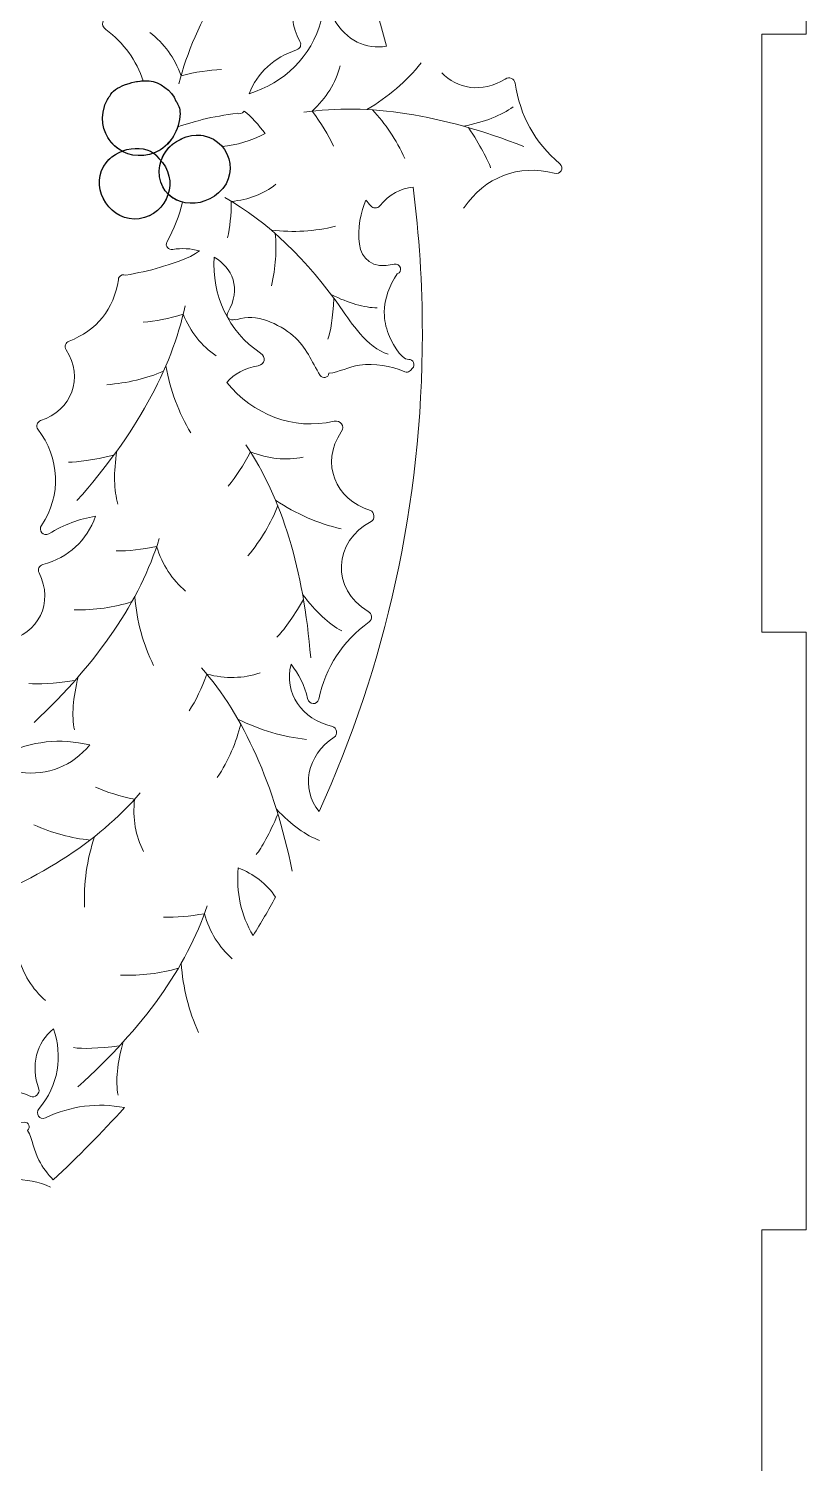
# Model space of a CAD drawing. Header units: millimetres. Extents: x -1983 to 1983, y -412 to 412.
# Drawn here: x -1202.7 to -1150.4, y 19.7 to 116.2 of the extents above; entities that cross this region are included whole.
import ezdxf

# ---------------------------------------------------------------- set-up
doc = ezdxf.new("R2010")
doc.units = ezdxf.units.MM
doc.header["$MEASUREMENT"] = 0
doc.layers.add('Camada 1', color=7, linetype='Continuous')

msp = doc.modelspace()

# ---------------------------------------------------------------- linework, layer by layer
at = {"layer": 'Camada 1', "color": 250, "lineweight": 9}
for points, knots in [([(-1357.4202, 75.6421), (-1357.4202, 75.6421), (-1357.4202, 35.4421), (-1357.4202, 35.4421), (-1357.4202, 35.4421), (-1357.4202, 35.4421), (-1354.4202, 35.4421), (-1354.4202, 35.4421), (-1354.4202, 35.4421), (-1354.4202, 35.4421), (-1354.4202, -4.7579), (-1354.4202, -4.7579), (-1354.4202, -4.7579), (-1354.4202, -4.7579), (-1314.2202, -4.7579), (-1314.2202, -4.7579), (-1314.2202, -4.7579), (-1314.2202, -4.7579), (-1314.2202, -7.7579), (-1314.2202, -7.7579), (-1314.2202, -7.7579), (-1314.2202, -7.7579), (-1274.0202, -7.7579), (-1274.0202, -7.7579), (-1274.0202, -7.7579), (-1274.0202, -7.7579), (-1274.0202, -4.7579), (-1274.0202, -4.7579), (-1274.0202, -4.7579), (-1274.0202, -4.7579), (-1233.8202, -4.7579), (-1233.8202, -4.7579), (-1233.8202, -4.7579), (-1233.8202, -4.7579), (-1233.8202, -7.7579), (-1233.8202, -7.7579), (-1233.8202, -7.7579), (-1233.8202, -7.7579), (-1193.6202, -7.7579), (-1193.6202, -7.7579), (-1193.6202, -7.7579), (-1193.6202, -7.7579), (-1193.6202, -4.7579), (-1193.6202, -4.7579), (-1193.6202, -4.7579), (-1193.6202, -4.7579), (-1153.4202, -4.7579), (-1153.4202, -4.7579), (-1153.4202, -4.7579), (-1153.4202, -4.7579), (-1153.4202, 35.4421), (-1153.4202, 35.4421), (-1153.4202, 35.4421), (-1153.4202, 35.4421), (-1150.4202, 35.4421), (-1150.4202, 35.4421), (-1150.4202, 35.4421), (-1150.4202, 35.4421), (-1150.4202, 75.6421), (-1150.4202, 75.6421), (-1150.4202, 75.6421), (-1150.4202, 75.6421), (-1153.4202, 75.6421), (-1153.4202, 75.6421), (-1153.4202, 75.6421), (-1153.4202, 75.6421), (-1153.4202, 115.8421), (-1153.4202, 115.8421), (-1153.4202, 115.8421), (-1153.4202, 115.8421), (-1150.4202, 115.8421), (-1150.4202, 115.8421), (-1150.4202, 115.8421), (-1150.4202, 115.8421), (-1150.4202, 156.0421), (-1150.4202, 156.0421), (-1150.4202, 156.0421), (-1150.4202, 156.0421), (-1153.4202, 156.0421), (-1153.4202, 156.0421), (-1153.4202, 156.0421), (-1153.4202, 156.0421), (-1153.4202, 196.2421), (-1153.4202, 196.2421), (-1153.4202, 196.2421), (-1153.4202, 196.2421), (-1193.6202, 196.2421), (-1193.6202, 196.2421), (-1193.6202, 196.2421), (-1193.6202, 196.2421), (-1193.6202, 199.2421), (-1193.6202, 199.2421), (-1193.6202, 199.2421), (-1193.6202, 199.2421), (-1233.8202, 199.2421), (-1233.8202, 199.2421), (-1233.8202, 199.2421), (-1233.8202, 199.2421), (-1233.8202, 196.2421), (-1233.8202, 196.2421), (-1233.8202, 196.2421), (-1233.8202, 196.2421), (-1274.0202, 196.2421), (-1274.0202, 196.2421), (-1274.0202, 196.2421), (-1274.0202, 196.2421), (-1274.0202, 199.2421), (-1274.0202, 199.2421), (-1274.0202, 199.2421), (-1274.0202, 199.2421), (-1314.2202, 199.2421), (-1314.2202, 199.2421), (-1314.2202, 199.2421), (-1314.2202, 199.2421), (-1314.2202, 196.2421), (-1314.2202, 196.2421), (-1314.2202, 196.2421), (-1314.2202, 196.2421), (-1354.4202, 196.2421), (-1354.4202, 196.2421), (-1354.4202, 196.2421), (-1354.4202, 196.2421), (-1354.4202, 156.0421), (-1354.4202, 156.0421), (-1354.4202, 156.0421), (-1354.4202, 156.0421), (-1357.4202, 156.0421), (-1357.4202, 156.0421), (-1357.4202, 156.0421), (-1357.4202, 156.0421), (-1357.4202, 115.8421), (-1357.4202, 115.8421), (-1357.4202, 115.8421), (-1357.4202, 115.8421), (-1354.4202, 115.8421), (-1354.4202, 115.8421), (-1354.4202, 115.8421), (-1354.4202, 115.8421), (-1354.4202, 75.6421), (-1354.4202, 75.6421), (-1354.4202, 75.6421), (-1354.4202, 75.6421), (-1357.4202, 75.6421), (-1357.4202, 75.6421)], [0, 0, 0, 0, 0.027027, 0.027027, 0.027027, 0.027027, 0.0540541, 0.0540541, 0.0540541, 0.0540541, 0.0810811, 0.0810811, 0.0810811, 0.0810811, 0.1081081, 0.1081081, 0.1081081, 0.1081081, 0.1351351, 0.1351351, 0.1351351, 0.1351351, 0.1621622, 0.1621622, 0.1621622, 0.1621622, 0.1891892, 0.1891892, 0.1891892, 0.1891892, 0.2162162, 0.2162162, 0.2162162, 0.2162162, 0.2432432, 0.2432432, 0.2432432, 0.2432432, 0.2702703, 0.2702703, 0.2702703, 0.2702703, 0.2972973, 0.2972973, 0.2972973, 0.2972973, 0.3243243, 0.3243243, 0.3243243, 0.3243243, 0.3513514, 0.3513514, 0.3513514, 0.3513514, 0.3783784, 0.3783784, 0.3783784, 0.3783784, 0.4054054, 0.4054054, 0.4054054, 0.4054054, 0.4324324, 0.4324324, 0.4324324, 0.4324324, 0.4594595, 0.4594595, 0.4594595, 0.4594595, 0.4864865, 0.4864865, 0.4864865, 0.4864865, 0.5135135, 0.5135135, 0.5135135, 0.5135135, 0.5405405, 0.5405405, 0.5405405, 0.5405405, 0.5675676, 0.5675676, 0.5675676, 0.5675676, 0.5945946, 0.5945946, 0.5945946, 0.5945946, 0.6216216, 0.6216216, 0.6216216, 0.6216216, 0.6486486, 0.6486486, 0.6486486, 0.6486486, 0.6756757, 0.6756757, 0.6756757, 0.6756757, 0.7027027, 0.7027027, 0.7027027, 0.7027027, 0.7297297, 0.7297297, 0.7297297, 0.7297297, 0.7567568, 0.7567568, 0.7567568, 0.7567568, 0.7837838, 0.7837838, 0.7837838, 0.7837838, 0.8108108, 0.8108108, 0.8108108, 0.8108108, 0.8378378, 0.8378378, 0.8378378, 0.8378378, 0.8648649, 0.8648649, 0.8648649, 0.8648649, 0.8918919, 0.8918919, 0.8918919, 0.8918919, 0.9189189, 0.9189189, 0.9189189, 0.9189189, 0.9459459, 0.9459459, 0.9459459, 0.9459459, 1, 1, 1, 1]), ([(-1189.738, 113.4737), (-1190.5673, 113.445), (-1191.4727, 113.3063), (-1192.4543, 113.0581), (-1192.4543, 113.0581), (-1192.8947, 114.2738), (-1193.5895, 115.2399), (-1194.5388, 115.9565)], [0, 0, 0, 0, 0.3333333, 0.3333333, 0.3333333, 0.3333333, 1, 1, 1, 1]), ([(-1182.2038, 108.331), (-1182.5503, 109.085), (-1183.0275, 109.8667), (-1183.6353, 110.6766), (-1183.6353, 110.6766), (-1182.6837, 111.552), (-1182.0604, 112.5657), (-1181.7656, 113.718)], [0, 0, 0, 0, 0.3333333, 0.3333333, 0.3333333, 0.3333333, 1, 1, 1, 1]), ([(-1174.931, 113.2631), (-1173.9083, 112.1799), (-1172.2292, 111.8565), (-1170.6525, 112.8349), (-1170.6525, 112.8349), (-1170.3874, 112.9998), (-1170.0436, 112.8835), (-1169.9935, 112.5548), (-1169.9935, 112.5548), (-1169.6557, 110.3472), (-1168.6871, 108.5926), (-1166.9878, 107.1427), (-1166.9878, 107.1427), (-1166.6415, 106.8473), (-1166.9639, 106.3833), (-1167.3634, 106.4933), (-1167.3634, 106.4933), (-1169.7229, 107.1436), (-1172.0645, 106.2145), (-1173.4153, 104.1956), (-1173.4153, 104.1956), (-1173.4279, 104.1768), (-1173.442, 104.1599), (-1173.4574, 104.1448)], [0, 0, 0, 0, 0.1428571, 0.1428571, 0.1428571, 0.1428571, 0.2857143, 0.2857143, 0.2857143, 0.2857143, 0.4285714, 0.4285714, 0.4285714, 0.4285714, 0.5714286, 0.5714286, 0.5714286, 0.5714286, 0.7142857, 0.7142857, 0.7142857, 0.7142857, 1, 1, 1, 1]), ([(-1189.3297, 102.1484), (-1189.166, 102.8764), (-1189.0808, 103.6956), (-1189.0734, 104.6061), (-1189.0734, 104.6061), (-1187.9155, 104.7127), (-1186.9169, 105.0974), (-1186.0775, 105.7602)], [0, 0, 0, 0, 0.3333333, 0.3333333, 0.3333333, 0.3333333, 1, 1, 1, 1]), ([(-1189.5143, 104.86), (-1186.6431, 103.2617), (-1183.9952, 100.7265), (-1181.5717, 97.2539), (-1181.5717, 97.2539), (-1181.1049, 96.5853), (-1179.9341, 94.7241), (-1178.5263, 94.3355)], [0, 0, 0, 0, 0.3333333, 0.3333333, 0.3333333, 0.3333333, 1, 1, 1, 1]), ([(-1195.0038, 96.4849), (-1194.1766, 96.5502), (-1193.2782, 96.7286), (-1192.3085, 97.0199), (-1192.3085, 97.0199), (-1191.8149, 95.8248), (-1191.0782, 94.8903), (-1190.0982, 94.2162)], [0, 0, 0, 0, 0.3333333, 0.3333333, 0.3333333, 0.3333333, 1, 1, 1, 1]), ([(-1189.2803, 85.4548), (-1188.7522, 86.0949), (-1188.256, 86.8647), (-1187.7914, 87.7644), (-1187.7914, 87.7644), (-1186.5891, 87.2885), (-1185.4051, 87.1685), (-1184.2394, 87.4045)], [0, 0, 0, 0, 0.3333333, 0.3333333, 0.3333333, 0.3333333, 1, 1, 1, 1]), ([(-1196.8236, 81.1021), (-1195.9938, 81.0921), (-1195.083, 81.1883), (-1194.0908, 81.3905), (-1194.0908, 81.3905), (-1193.7076, 80.1555), (-1193.0588, 79.158), (-1192.144, 78.3978)], [0, 0, 0, 0, 0.3333333, 0.3333333, 0.3333333, 0.3333333, 1, 1, 1, 1]), ([(-1191.9045, 70.3363), (-1191.4595, 71.0366), (-1191.0622, 71.8619), (-1190.7122, 72.812), (-1190.7122, 72.812), (-1189.4604, 72.4882), (-1188.2707, 72.5154), (-1187.143, 72.8935)], [0, 0, 0, 0, 0.3333333, 0.3333333, 0.3333333, 0.3333333, 1, 1, 1, 1]), ([(-1198.1986, 65.2148), (-1197.4406, 64.877), (-1196.5661, 64.6047), (-1195.575, 64.3975), (-1195.575, 64.3975), (-1195.7121, 63.1118), (-1195.5112, 61.9389), (-1194.9721, 60.8786)], [0, 0, 0, 0, 0.3333333, 0.3333333, 0.3333333, 0.3333333, 1, 1, 1, 1]), ([(-1193.6219, 56.4752), (-1192.7926, 56.4464), (-1191.8798, 56.5221), (-1190.8834, 56.7019), (-1190.8834, 56.7019), (-1190.5281, 55.4586), (-1189.9019, 54.4467), (-1189.0045, 53.6661)], [0, 0, 0, 0, 0.3333333, 0.3333333, 0.3333333, 0.3333333, 1, 1, 1, 1]), ([(-1206.1706, 53.6681), (-1205.3413, 53.6394), (-1204.4285, 53.715), (-1203.4321, 53.8948), (-1203.4321, 53.8948), (-1203.0768, 52.6515), (-1202.4506, 51.6396), (-1201.5532, 50.8591)], [0, 0, 0, 0, 0.3333333, 0.3333333, 0.3333333, 0.3333333, 1, 1, 1, 1]), ([(-1216.4283, 41.1425), (-1213.4903, 39.5873), (-1209.9312, 38.8167), (-1205.7518, 38.8307), (-1205.7518, 38.8307), (-1204.8797, 38.8334), (-1202.7539, 39.0721), (-1201.2288, 38.3041)], [0, 0, 0, 0, 0.3333333, 0.3333333, 0.3333333, 0.3333333, 1, 1, 1, 1])]:
    msp.add_open_spline(points, degree=3, knots=knots, dxfattribs=at)
at = {"layer": 'Camada 1', "color": 250, "lineweight": 20}
for points, knots in [([(-1196.4146, 107.9804), (-1197.4082, 108.5152), (-1198.0102, 109.7002), (-1197.6033, 110.9913), (-1197.6033, 110.9913), (-1197.52, 111.2558), (-1197.3936, 111.4856), (-1197.2411, 111.6875), (-1197.2411, 111.6875), (-1197.0934, 112.0199), (-1196.7038, 112.2688), (-1196.2541, 112.4396), (-1196.2541, 112.4396), (-1196.1545, 112.4802), (-1196.0527, 112.5146), (-1195.949, 112.5423), (-1195.949, 112.5423), (-1195.6161, 112.6395), (-1195.2753, 112.6978), (-1194.9941, 112.7177), (-1194.9941, 112.7177), (-1195.4377, 114.0635), (-1196.2786, 115.2652), (-1197.5118, 116.1675), (-1197.5118, 116.1675), (-1197.8792, 116.436), (-1197.7591, 116.9406), (-1197.3028, 116.9996), (-1197.3028, 116.9996), (-1195.1382, 117.279), (-1194.0059, 119.0124), (-1194.2945, 120.9034), (-1194.2945, 120.9034), (-1195.4326, 121.3984), (-1196.7361, 121.4893), (-1198.0278, 121.1321), (-1198.0278, 121.1321), (-1198.2682, 121.0659), (-1198.5011, 121.2957), (-1198.4849, 121.5295), (-1198.4849, 121.5295), (-1198.3356, 123.7127), (-1200.0292, 125.3224), (-1202.2543, 124.9251), (-1202.2543, 124.9251), (-1202.5055, 124.8802), (-1202.7216, 125.0715), (-1202.7146, 125.3245), (-1202.7146, 125.3245), (-1202.6699, 126.8735), (-1203.2156, 128.1969), (-1204.2578, 129.1837), (-1204.2578, 129.1837), (-1204.6152, 128.5096), (-1204.8853, 127.7737), (-1205.072, 126.9682), (-1205.072, 126.9682), (-1205.1748, 126.5248), (-1205.7352, 126.5974), (-1205.8213, 127.0028), (-1205.8213, 127.0028), (-1206.1625, 128.6068), (-1207.1295, 129.8774), (-1208.4567, 130.6223), (-1208.4567, 130.6223), (-1208.0815, 128.2579), (-1207.9741, 125.687), (-1207.8774, 124.7744), (-1207.8774, 124.7744), (-1207.4631, 120.8675), (-1209.3954, 116.2214), (-1211.4429, 113.1064), (-1211.4429, 113.1064), (-1213.1535, 110.5062), (-1215.1631, 108.0894), (-1215.6199, 105.0424), (-1215.6199, 105.0424), (-1215.828, 103.6577), (-1216.087, 102.2261), (-1214.3544, 102.982), (-1214.3544, 102.982), (-1213.094, 103.5272), (-1212.5122, 105.7461), (-1212.0392, 106.9924), (-1212.0392, 106.9924), (-1211.1979, 109.2017), (-1211.052, 111.5506), (-1208.9601, 113.0259), (-1208.9601, 113.0259), (-1206.6823, 107.3235), (-1210.7522, 100.8728), (-1215.0204, 97.4552), (-1215.0204, 97.4552), (-1218.2777, 94.8473), (-1223.2682, 93.7553), (-1227.3792, 95.0645), (-1227.3792, 95.0645), (-1228.2146, 89.4596), (-1227.2961, 82.5079), (-1233.9127, 79.1991), (-1233.9127, 79.1991), (-1237.4052, 77.4529), (-1239.8177, 81.8284), (-1240.8673, 79.3271), (-1240.8673, 79.3271), (-1241.3222, 78.2464), (-1240.5816, 75.6167), (-1240.4232, 74.4378), (-1240.4232, 74.4378), (-1240.2558, 73.1876), (-1239.8608, 72.077), (-1239.5052, 70.9102), (-1239.5052, 70.9102), (-1239.1473, 69.7354), (-1238.7379, 68.4992), (-1238.4818, 67.3163), (-1238.4818, 67.3163), (-1238.4818, 67.3163), (-1238.5951, 67.3082), (-1238.5951, 67.3082), (-1238.5951, 67.3082), (-1238.5319, 67.1056), (-1238.4731, 66.9097), (-1238.423, 66.7148), (-1238.423, 66.7148), (-1238.6673, 66.7686), (-1238.917, 66.8752), (-1239.1654, 66.9252), (-1239.1654, 66.9252), (-1237.9609, 64.4477), (-1237.7975, 61.3513), (-1237.616, 58.6972), (-1237.616, 58.6972), (-1237.8021, 58.9438), (-1238.1555, 59.3405), (-1238.4009, 59.6833), (-1238.4009, 59.6833), (-1237.2455, 56.6064), (-1235.4782, 53.7438), (-1235.6634, 50.4327), (-1235.6634, 50.4327), (-1236.0054, 50.6047), (-1236.5855, 50.6409), (-1236.9597, 50.9221), (-1236.9597, 50.9221), (-1235.7681, 47.6184), (-1234.63, 44.2186), (-1233.9943, 40.769), (-1233.9943, 40.769), (-1234.3176, 41.0338), (-1234.7645, 41.1238), (-1235.1042, 41.4788), (-1235.1042, 41.4788), (-1234.9835, 41.1405), (-1234.7571, 40.7922), (-1234.5761, 40.433), (-1234.5761, 40.433), (-1233.6093, 40.5926), (-1232.6794, 41.022), (-1231.8764, 41.7227), (-1231.8764, 41.7227), (-1231.5645, 41.9949), (-1231.0724, 41.7168), (-1231.2564, 41.3005), (-1231.2564, 41.3005), (-1232.0543, 39.4946), (-1232.2338, 37.7212), (-1231.8139, 35.8595), (-1231.8139, 35.8595), (-1230.4522, 36.8161), (-1229.93, 38.5526), (-1230.8554, 40.2875), (-1230.8554, 40.2875), (-1231.0717, 40.6936), (-1230.7301, 41.084), (-1230.2984, 40.9403), (-1230.2984, 40.9403), (-1228.8483, 40.4586), (-1227.3815, 40.4697), (-1226.028, 40.8885), (-1226.028, 40.8885), (-1226.1747, 41.1293), (-1226.3248, 41.4407), (-1226.4386, 41.7682), (-1226.4386, 41.7682), (-1226.4762, 41.8688), (-1226.5071, 41.9716), (-1226.5319, 42.0763), (-1226.5319, 42.0763), (-1226.6532, 42.5417), (-1226.6762, 43.0035), (-1226.4908, 43.3164), (-1226.4908, 43.3164), (-1226.4148, 43.5576), (-1226.3009, 43.794), (-1226.1336, 44.0154), (-1226.1336, 44.0154), (-1225.3996, 44.9865), (-1224.2625, 45.2431), (-1223.3051, 44.9216)], [0, 0, 0, 0, 0.0196078, 0.0196078, 0.0196078, 0.0196078, 0.0392157, 0.0392157, 0.0392157, 0.0392157, 0.0588235, 0.0588235, 0.0588235, 0.0588235, 0.0784314, 0.0784314, 0.0784314, 0.0784314, 0.0980392, 0.0980392, 0.0980392, 0.0980392, 0.1176471, 0.1176471, 0.1176471, 0.1176471, 0.1372549, 0.1372549, 0.1372549, 0.1372549, 0.1568627, 0.1568627, 0.1568627, 0.1568627, 0.1764706, 0.1764706, 0.1764706, 0.1764706, 0.1960784, 0.1960784, 0.1960784, 0.1960784, 0.2156863, 0.2156863, 0.2156863, 0.2156863, 0.2352941, 0.2352941, 0.2352941, 0.2352941, 0.254902, 0.254902, 0.254902, 0.254902, 0.2745098, 0.2745098, 0.2745098, 0.2745098, 0.2941176, 0.2941176, 0.2941176, 0.2941176, 0.3137255, 0.3137255, 0.3137255, 0.3137255, 0.3333333, 0.3333333, 0.3333333, 0.3333333, 0.3529412, 0.3529412, 0.3529412, 0.3529412, 0.372549, 0.372549, 0.372549, 0.372549, 0.3921569, 0.3921569, 0.3921569, 0.3921569, 0.4117647, 0.4117647, 0.4117647, 0.4117647, 0.4313725, 0.4313725, 0.4313725, 0.4313725, 0.4509804, 0.4509804, 0.4509804, 0.4509804, 0.4705882, 0.4705882, 0.4705882, 0.4705882, 0.4901961, 0.4901961, 0.4901961, 0.4901961, 0.5098039, 0.5098039, 0.5098039, 0.5098039, 0.5294118, 0.5294118, 0.5294118, 0.5294118, 0.5490196, 0.5490196, 0.5490196, 0.5490196, 0.5686275, 0.5686275, 0.5686275, 0.5686275, 0.5882353, 0.5882353, 0.5882353, 0.5882353, 0.6078431, 0.6078431, 0.6078431, 0.6078431, 0.627451, 0.627451, 0.627451, 0.627451, 0.6470588, 0.6470588, 0.6470588, 0.6470588, 0.6666667, 0.6666667, 0.6666667, 0.6666667, 0.6862745, 0.6862745, 0.6862745, 0.6862745, 0.7058824, 0.7058824, 0.7058824, 0.7058824, 0.7254902, 0.7254902, 0.7254902, 0.7254902, 0.745098, 0.745098, 0.745098, 0.745098, 0.7647059, 0.7647059, 0.7647059, 0.7647059, 0.7843137, 0.7843137, 0.7843137, 0.7843137, 0.8039216, 0.8039216, 0.8039216, 0.8039216, 0.8235294, 0.8235294, 0.8235294, 0.8235294, 0.8431373, 0.8431373, 0.8431373, 0.8431373, 0.8627451, 0.8627451, 0.8627451, 0.8627451, 0.8823529, 0.8823529, 0.8823529, 0.8823529, 0.9019608, 0.9019608, 0.9019608, 0.9019608, 0.9215686, 0.9215686, 0.9215686, 0.9215686, 0.9411765, 0.9411765, 0.9411765, 0.9411765, 0.9607843, 0.9607843, 0.9607843, 0.9607843, 1, 1, 1, 1]), ([(-1182.5374, 120.058), (-1184.6427, 119.461), (-1185.5856, 117.3231), (-1184.4599, 115.363), (-1184.4599, 115.363), (-1184.3328, 115.142), (-1184.4399, 114.8735), (-1184.6804, 114.795), (-1184.6804, 114.795), (-1186.2255, 114.2898), (-1187.3172, 113.2576), (-1187.8725, 111.8428), (-1187.8725, 111.8428), (-1185.5288, 112.5787), (-1183.6902, 114.3202), (-1183.0218, 116.7819), (-1183.0218, 116.7819), (-1182.903, 117.2212), (-1182.3889, 117.2902), (-1182.1702, 116.8853), (-1182.1702, 116.8853), (-1181.3748, 115.4122), (-1179.9986, 114.8128), (-1178.6507, 115.0411), (-1178.6507, 115.0411), (-1179.6717, 119.031), (-1181.0015, 122.8971), (-1182.6133, 126.6126), (-1182.6133, 126.6126), (-1183.7323, 124.7263), (-1183.6058, 122.4483), (-1182.3181, 120.6226), (-1182.3181, 120.6226), (-1182.1743, 120.4186), (-1182.3116, 120.1219), (-1182.5374, 120.058)], [0, 0, 0, 0, 0.1, 0.1, 0.1, 0.1, 0.2, 0.2, 0.2, 0.2, 0.3, 0.3, 0.3, 0.3, 0.4, 0.4, 0.4, 0.4, 0.5, 0.5, 0.5, 0.5, 0.6, 0.6, 0.6, 0.6, 0.7, 0.7, 0.7, 0.7, 0.8, 0.8, 0.8, 0.8, 1, 1, 1, 1]), ([(-1193.8019, 107.3402), (-1193.5913, 107.9776), (-1193.1092, 108.4727), (-1192.5296, 108.7546), (-1192.5296, 108.7546), (-1192.4911, 108.8067), (-1192.4246, 108.8387), (-1192.3604, 108.8377), (-1192.3604, 108.8377), (-1192.1714, 108.9288), (-1191.9665, 108.9958), (-1191.7461, 109.0301), (-1191.7461, 109.0301), (-1190.8766, 109.1661), (-1190.1554, 108.842), (-1189.696, 108.3068), (-1189.696, 108.3068), (-1188.7024, 108.3754), (-1187.7479, 108.7072), (-1186.8013, 109.1627), (-1186.8013, 109.1627), (-1187.1983, 109.6933), (-1187.7506, 110.3754), (-1188.2083, 110.6688), (-1188.2083, 110.6688), (-1188.2083, 110.6688), (-1188.2319, 110.644), (-1188.2319, 110.644), (-1188.2319, 110.644), (-1188.3309, 110.4901), (-1188.525, 110.4686), (-1188.6855, 110.5388), (-1188.6855, 110.5388), (-1189.4684, 110.4031), (-1190.2561, 110.3122), (-1191.0268, 110.1029), (-1191.0268, 110.1029), (-1191.3087, 110.0262), (-1192.0228, 109.8525), (-1192.676, 109.6142), (-1192.676, 109.6142), (-1192.9312, 108.8591), (-1193.4818, 108.1859), (-1194.2012, 107.8891), (-1194.2012, 107.8891), (-1194.2349, 107.8752), (-1194.2685, 107.862), (-1194.3022, 107.8496)], [0, 0, 0, 0, 0.0769231, 0.0769231, 0.0769231, 0.0769231, 0.1538462, 0.1538462, 0.1538462, 0.1538462, 0.2307692, 0.2307692, 0.2307692, 0.2307692, 0.3076923, 0.3076923, 0.3076923, 0.3076923, 0.3846154, 0.3846154, 0.3846154, 0.3846154, 0.4615385, 0.4615385, 0.4615385, 0.4615385, 0.5384615, 0.5384615, 0.5384615, 0.5384615, 0.6153846, 0.6153846, 0.6153846, 0.6153846, 0.6923077, 0.6923077, 0.6923077, 0.6923077, 0.7692308, 0.7692308, 0.7692308, 0.7692308, 0.8461538, 0.8461538, 0.8461538, 0.8461538, 1, 1, 1, 1]), ([(-1193.3198, 105.0868), (-1193.5789, 104.2681), (-1194.276, 103.5827), (-1195.2686, 103.4378), (-1195.2686, 103.4378), (-1197.1311, 103.1661), (-1198.5863, 105.3641), (-1197.6414, 106.9839), (-1197.6414, 106.9839), (-1197.3758, 107.4393), (-1196.9226, 107.7826), (-1196.4146, 107.9803)], [0, 0, 0, 0, 0.25, 0.25, 0.25, 0.25, 0.5, 0.5, 0.5, 0.5, 1, 1, 1, 1]), ([(-1194.3022, 107.8496), (-1194.1628, 107.7508), (-1194.0395, 107.6283), (-1193.9384, 107.4806), (-1193.9384, 107.4806), (-1193.8904, 107.4349), (-1193.8449, 107.388), (-1193.8019, 107.3402)], [0, 0, 0, 0, 0.3333333, 0.3333333, 0.3333333, 0.3333333, 1, 1, 1, 1]), ([(-1179.0929, 104.3093), (-1179.2538, 104.1114), (-1179.5426, 104.1152), (-1179.7024, 104.3113), (-1179.7024, 104.3113), (-1179.8086, 104.442), (-1179.9184, 104.5662), (-1180.0317, 104.6838), (-1180.0317, 104.6838), (-1180.6481, 103.256), (-1181.2055, 99.6758), (-1178.1168, 100.3804), (-1178.1168, 100.3804), (-1177.9535, 100.4176), (-1177.7382, 100.3274), (-1177.7089, 100.1355), (-1177.7089, 100.1355), (-1177.6624, 99.9776), (-1177.7198, 99.795), (-1177.9247, 99.7375), (-1177.9247, 99.7375), (-1178.4277, 98.9484), (-1178.7913, 98.0924), (-1178.7867, 97.1343), (-1178.7867, 97.1343), (-1178.7845, 96.6404), (-1178.6903, 96.1419), (-1178.5091, 95.6821), (-1178.5091, 95.6821), (-1178.3812, 95.3575), (-1177.6806, 93.9113), (-1177.1473, 93.9729), (-1177.1473, 93.9729), (-1176.8353, 94.0089), (-1176.7022, 93.5849), (-1176.8902, 93.3829), (-1176.8902, 93.3829), (-1176.9962, 93.2691), (-1177.1277, 93.0297), (-1177.4132, 93.1526), (-1177.4132, 93.1526), (-1178.3824, 93.5703), (-1179.4024, 93.7237), (-1180.4499, 93.5908), (-1180.4499, 93.5908), (-1181.1613, 93.5008), (-1181.8214, 93.117), (-1182.5162, 93.0443), (-1182.5162, 93.0443), (-1182.5338, 92.7493), (-1182.9374, 92.6541), (-1183.0966, 92.9031), (-1183.0966, 92.9031), (-1183.7053, 93.8535), (-1184.007, 94.8061), (-1184.9126, 95.5689), (-1184.9126, 95.5689), (-1185.8692, 96.3745), (-1187.4225, 97.1096), (-1188.6728, 96.6627), (-1188.6728, 96.6627), (-1188.7367, 96.6397), (-1188.7945, 96.6473), (-1188.8448, 96.67), (-1188.8448, 96.67), (-1189.1174, 96.5383), (-1189.5021, 96.815), (-1189.3105, 97.1394), (-1189.3105, 97.1394), (-1188.3569, 98.7547), (-1189.0113, 100.1327), (-1190.2309, 100.8656), (-1190.2309, 100.8656), (-1190.3744, 98.2969), (-1189.3092, 95.8686), (-1187.1006, 94.3952), (-1187.1006, 94.3952), (-1186.7219, 94.1428), (-1186.8199, 93.6335), (-1187.2733, 93.5546), (-1187.2733, 93.5546), (-1188.1787, 93.3976), (-1188.8901, 92.9911), (-1189.3829, 92.4327), (-1189.3829, 92.4327), (-1187.6119, 90.2734), (-1184.9461, 89.1894), (-1182.1685, 89.8146), (-1182.1685, 89.8146), (-1181.7246, 89.9148), (-1181.4232, 89.4924), (-1181.679, 89.11), (-1181.679, 89.11), (-1183.1149, 86.9624), (-1182.0653, 84.5646), (-1179.7252, 83.8156), (-1179.7252, 83.8156), (-1179.4344, 83.7224), (-1179.3933, 83.2236), (-1179.6635, 83.0829), (-1179.6635, 83.0829), (-1182.1829, 81.7702), (-1182.4199, 78.5217), (-1179.8766, 77.0347), (-1179.8766, 77.0347), (-1179.6069, 76.8771), (-1179.5491, 76.5191), (-1179.8165, 76.321), (-1179.8165, 76.321), (-1181.6099, 74.9908), (-1182.7089, 73.3143), (-1183.1962, 71.1344), (-1183.1962, 71.1344), (-1183.2955, 70.6901), (-1183.8563, 70.7584), (-1183.946, 71.1629), (-1183.946, 71.1629), (-1184.1412, 72.0465), (-1184.5262, 72.8271), (-1185.0558, 73.4726), (-1185.0558, 73.4726), (-1185.562, 71.538), (-1184.3433, 69.7614), (-1182.2736, 69.2941), (-1182.2736, 69.2941), (-1181.9755, 69.2268), (-1181.8911, 68.7332), (-1182.1477, 68.5696), (-1182.1477, 68.5696), (-1184.0332, 67.3664), (-1184.4042, 65.092), (-1183.1773, 63.5646), (-1183.1773, 63.5646), (-1178.7154, 73.3641), (-1176.2299, 84.2533), (-1176.2299, 95.7231), (-1176.2299, 95.7231), (-1176.2299, 99.055), (-1176.4397, 102.338), (-1176.8467, 105.5593), (-1176.8467, 105.5593), (-1177.6615, 105.4914), (-1178.4652, 105.0812), (-1179.0929, 104.3093)], [0, 0, 0, 0, 0.027027, 0.027027, 0.027027, 0.027027, 0.0540541, 0.0540541, 0.0540541, 0.0540541, 0.0810811, 0.0810811, 0.0810811, 0.0810811, 0.1081081, 0.1081081, 0.1081081, 0.1081081, 0.1351351, 0.1351351, 0.1351351, 0.1351351, 0.1621622, 0.1621622, 0.1621622, 0.1621622, 0.1891892, 0.1891892, 0.1891892, 0.1891892, 0.2162162, 0.2162162, 0.2162162, 0.2162162, 0.2432432, 0.2432432, 0.2432432, 0.2432432, 0.2702703, 0.2702703, 0.2702703, 0.2702703, 0.2972973, 0.2972973, 0.2972973, 0.2972973, 0.3243243, 0.3243243, 0.3243243, 0.3243243, 0.3513514, 0.3513514, 0.3513514, 0.3513514, 0.3783784, 0.3783784, 0.3783784, 0.3783784, 0.4054054, 0.4054054, 0.4054054, 0.4054054, 0.4324324, 0.4324324, 0.4324324, 0.4324324, 0.4594595, 0.4594595, 0.4594595, 0.4594595, 0.4864865, 0.4864865, 0.4864865, 0.4864865, 0.5135135, 0.5135135, 0.5135135, 0.5135135, 0.5405405, 0.5405405, 0.5405405, 0.5405405, 0.5675676, 0.5675676, 0.5675676, 0.5675676, 0.5945946, 0.5945946, 0.5945946, 0.5945946, 0.6216216, 0.6216216, 0.6216216, 0.6216216, 0.6486486, 0.6486486, 0.6486486, 0.6486486, 0.6756757, 0.6756757, 0.6756757, 0.6756757, 0.7027027, 0.7027027, 0.7027027, 0.7027027, 0.7297297, 0.7297297, 0.7297297, 0.7297297, 0.7567568, 0.7567568, 0.7567568, 0.7567568, 0.7837838, 0.7837838, 0.7837838, 0.7837838, 0.8108108, 0.8108108, 0.8108108, 0.8108108, 0.8378378, 0.8378378, 0.8378378, 0.8378378, 0.8648649, 0.8648649, 0.8648649, 0.8648649, 0.8918919, 0.8918919, 0.8918919, 0.8918919, 0.9189189, 0.9189189, 0.9189189, 0.9189189, 0.9459459, 0.9459459, 0.9459459, 0.9459459, 1, 1, 1, 1]), ([(-1219.0139, 43.9703), (-1218.5818, 43.9338), (-1218.1798, 43.7506), (-1217.8462, 43.467), (-1217.8462, 43.467), (-1217.2216, 44.1618), (-1216.7026, 44.9742), (-1216.2668, 45.8765), (-1216.2668, 45.8765), (-1216.1255, 46.1694), (-1215.7517, 46.1001), (-1215.6276, 45.8411), (-1215.6276, 45.8411), (-1215.1554, 44.8547), (-1214.2787, 44.0909), (-1213.3348, 43.7708), (-1213.3348, 43.7708), (-1213.2763, 44.8749), (-1213.5618, 46.0005), (-1214.1869, 47.0184), (-1214.1869, 47.0184), (-1214.3171, 47.2309), (-1214.1608, 47.5184), (-1213.9318, 47.5677), (-1213.9318, 47.5677), (-1211.7927, 48.0295), (-1210.7157, 50.1029), (-1211.7143, 52.1306), (-1211.7143, 52.1306), (-1211.827, 52.3594), (-1211.7031, 52.6202), (-1211.458, 52.6836), (-1211.458, 52.6836), (-1209.9574, 53.0701), (-1208.8371, 53.9614), (-1208.1779, 55.2362), (-1208.1779, 55.2362), (-1208.9248, 55.3928), (-1209.7066, 55.4483), (-1210.5324, 55.4043), (-1210.5324, 55.4043), (-1210.9869, 55.3802), (-1211.0725, 55.9388), (-1210.7067, 56.134), (-1210.7067, 56.134), (-1208.548, 57.2866), (-1207.4891, 59.5726), (-1207.8993, 61.9667), (-1207.8993, 61.9667), (-1207.9412, 62.2123), (-1207.6893, 62.4212), (-1207.4582, 62.3817), (-1207.4582, 62.3817), (-1205.301, 62.0149), (-1203.53, 63.5391), (-1203.7029, 65.7928), (-1203.7029, 65.7928), (-1203.7224, 66.0473), (-1203.5105, 66.2432), (-1203.2596, 66.2109), (-1203.2596, 66.2109), (-1201.3857, 65.9679), (-1199.7578, 66.6319), (-1198.5931, 68.0534), (-1198.5931, 68.0534), (-1200.5943, 68.5221), (-1202.4691, 68.3202), (-1204.3615, 67.4218), (-1204.3615, 67.4218), (-1204.7729, 67.2267), (-1205.0643, 67.7108), (-1204.8006, 68.0301), (-1204.8006, 68.0301), (-1203.2425, 69.9174), (-1203.1327, 72.4342), (-1204.4223, 74.4923), (-1204.4223, 74.4923), (-1204.5545, 74.7036), (-1204.401, 74.9926), (-1204.1723, 75.044), (-1204.1723, 75.044), (-1202.0375, 75.5253), (-1200.9796, 77.6084), (-1201.9968, 79.627), (-1201.9968, 79.627), (-1202.1114, 79.8547), (-1201.9899, 80.1167), (-1201.7456, 80.1823), (-1201.7456, 80.1823), (-1200.0018, 80.6486), (-1198.7806, 81.7943), (-1198.207, 83.428), (-1198.207, 83.428), (-1199.283, 83.2557), (-1200.3174, 82.8673), (-1201.3355, 82.2554), (-1201.3355, 82.2554), (-1201.7256, 82.0208), (-1202.063, 82.4743), (-1201.832, 82.818), (-1201.832, 82.818), (-1200.4657, 84.8483), (-1200.6025, 87.3639), (-1202.087, 89.2859), (-1202.087, 89.2859), (-1202.2394, 89.4835), (-1202.1149, 89.7859), (-1201.8924, 89.8596), (-1201.8924, 89.8596), (-1199.8149, 90.5472), (-1198.9654, 92.7238), (-1200.1751, 94.6335), (-1200.1751, 94.6335), (-1200.3116, 94.8488), (-1200.2162, 95.1215), (-1199.9795, 95.2105), (-1199.9795, 95.2105), (-1198.1088, 95.9131), (-1196.957, 97.3815), (-1196.6671, 99.341), (-1196.6671, 99.341), (-1196.6745, 99.4041), (-1196.6559, 99.4689), (-1196.611, 99.5115), (-1196.611, 99.5115), (-1196.5186, 99.6694), (-1196.3257, 99.6992), (-1196.1624, 99.6359), (-1196.1624, 99.6359), (-1195.3861, 99.8056), (-1194.6028, 99.9305), (-1193.8421, 100.1731), (-1193.8421, 100.1731), (-1193.392, 100.3166), (-1191.8259, 100.7627), (-1191.2153, 101.2826), (-1191.2153, 101.2826), (-1191.7838, 101.4381), (-1192.4007, 101.4762), (-1193.0012, 101.3721), (-1193.0012, 101.3721), (-1193.2842, 101.3229), (-1193.5573, 101.5874), (-1193.4004, 101.8725), (-1193.4004, 101.8725), (-1192.918, 102.7505), (-1192.5567, 103.6444), (-1192.3525, 104.5561), (-1192.3525, 104.5561), (-1192.7193, 104.6489), (-1193.0547, 104.8267), (-1193.3198, 105.0868)], [0, 0, 0, 0, 0.025641, 0.025641, 0.025641, 0.025641, 0.0512821, 0.0512821, 0.0512821, 0.0512821, 0.0769231, 0.0769231, 0.0769231, 0.0769231, 0.1025641, 0.1025641, 0.1025641, 0.1025641, 0.1282051, 0.1282051, 0.1282051, 0.1282051, 0.1538462, 0.1538462, 0.1538462, 0.1538462, 0.1794872, 0.1794872, 0.1794872, 0.1794872, 0.2051282, 0.2051282, 0.2051282, 0.2051282, 0.2307692, 0.2307692, 0.2307692, 0.2307692, 0.2564103, 0.2564103, 0.2564103, 0.2564103, 0.2820513, 0.2820513, 0.2820513, 0.2820513, 0.3076923, 0.3076923, 0.3076923, 0.3076923, 0.3333333, 0.3333333, 0.3333333, 0.3333333, 0.3589744, 0.3589744, 0.3589744, 0.3589744, 0.3846154, 0.3846154, 0.3846154, 0.3846154, 0.4102564, 0.4102564, 0.4102564, 0.4102564, 0.4358974, 0.4358974, 0.4358974, 0.4358974, 0.4615385, 0.4615385, 0.4615385, 0.4615385, 0.4871795, 0.4871795, 0.4871795, 0.4871795, 0.5128205, 0.5128205, 0.5128205, 0.5128205, 0.5384615, 0.5384615, 0.5384615, 0.5384615, 0.5641026, 0.5641026, 0.5641026, 0.5641026, 0.5897436, 0.5897436, 0.5897436, 0.5897436, 0.6153846, 0.6153846, 0.6153846, 0.6153846, 0.6410256, 0.6410256, 0.6410256, 0.6410256, 0.6666667, 0.6666667, 0.6666667, 0.6666667, 0.6923077, 0.6923077, 0.6923077, 0.6923077, 0.7179487, 0.7179487, 0.7179487, 0.7179487, 0.7435897, 0.7435897, 0.7435897, 0.7435897, 0.7692308, 0.7692308, 0.7692308, 0.7692308, 0.7948718, 0.7948718, 0.7948718, 0.7948718, 0.8205128, 0.8205128, 0.8205128, 0.8205128, 0.8461538, 0.8461538, 0.8461538, 0.8461538, 0.8717949, 0.8717949, 0.8717949, 0.8717949, 0.8974359, 0.8974359, 0.8974359, 0.8974359, 0.9230769, 0.9230769, 0.9230769, 0.9230769, 0.9487179, 0.9487179, 0.9487179, 0.9487179, 1, 1, 1, 1]), ([(-1186.092, 57.8116), (-1186.7136, 58.7166), (-1187.5853, 59.3932), (-1188.6045, 59.781), (-1188.6045, 59.781), (-1188.7656, 58.1686), (-1188.4334, 56.5828), (-1187.6019, 55.2339), (-1187.6019, 55.2339), (-1187.0826, 56.0825), (-1186.5792, 56.9418), (-1186.092, 57.8116)], [0, 0, 0, 0, 0.25, 0.25, 0.25, 0.25, 0.5, 0.5, 0.5, 0.5, 1, 1, 1, 1]), ([(-1196.2575, 43.657), (-1198.0822, 44.0094), (-1199.814, 43.7889), (-1201.5666, 42.9766), (-1201.5666, 42.9766), (-1201.9796, 42.7851), (-1202.2668, 43.2717), (-1202, 43.5891), (-1202, 43.5891), (-1200.6949, 45.1402), (-1200.3797, 47.1325), (-1201.0323, 48.947), (-1201.0323, 48.947), (-1202.1706, 48.0573), (-1202.5809, 46.4874), (-1202.0144, 44.9079), (-1202.0144, 44.9079), (-1201.9113, 44.6201), (-1202.2826, 44.2841), (-1202.5584, 44.4131), (-1202.5584, 44.4131), (-1204.4474, 45.2942), (-1206.416, 44.5664), (-1207.1855, 42.9618), (-1207.1855, 42.9618), (-1205.4387, 42.1602), (-1204.6224, 42.599), (-1202.9854, 42.6794), (-1202.9854, 42.6794), (-1202.6902, 42.694), (-1202.534, 42.3098), (-1202.7639, 42.1246), (-1202.7639, 42.1246), (-1202.4206, 41.5164), (-1202.3505, 40.7558), (-1202.0116, 40.124), (-1202.0116, 40.124), (-1201.7474, 39.6314), (-1201.4225, 39.1916), (-1201.0411, 38.8054), (-1201.0411, 38.8054), (-1199.377, 40.3521), (-1197.7808, 41.971), (-1196.2575, 43.657)], [0, 0, 0, 0, 0.0833333, 0.0833333, 0.0833333, 0.0833333, 0.1666667, 0.1666667, 0.1666667, 0.1666667, 0.25, 0.25, 0.25, 0.25, 0.3333333, 0.3333333, 0.3333333, 0.3333333, 0.4166667, 0.4166667, 0.4166667, 0.4166667, 0.5, 0.5, 0.5, 0.5, 0.5833333, 0.5833333, 0.5833333, 0.5833333, 0.6666667, 0.6666667, 0.6666667, 0.6666667, 0.75, 0.75, 0.75, 0.75, 0.8333333, 0.8333333, 0.8333333, 0.8333333, 1, 1, 1, 1])]:
    msp.add_open_spline(points, degree=3, knots=knots, dxfattribs=at)
at = {"layer": 'Camada 1', "color": 250, "lineweight": 9}
for points in [[(-1192.6034, 112.5123), (-1191.5161, 116.7326), (-1188.9052, 120.9857), (-1184.7706, 125.2712)], [(-1179.9646, 110.7813), (-1178.5243, 111.6339), (-1177.3089, 112.6786), (-1176.3182, 113.9156)], [(-1184.1964, 110.6035), (-1179.8833, 111.2288), (-1174.9522, 110.4611), (-1169.4032, 108.3001)], [(-1173.4714, 109.6658), (-1172.0254, 109.9502), (-1170.9103, 110.3832), (-1170.126, 110.9648)], [(-1179.5741, 110.7575), (-1178.7164, 109.8509), (-1177.9956, 108.7599), (-1177.4116, 107.4843)], [(-1173.136, 109.5707), (-1172.3242, 108.3471), (-1171.8269, 107.4443), (-1171.6442, 106.8622)], [(-1186.3922, 102.6784), (-1184.8974, 102.502), (-1183.4586, 102.5858), (-1182.0755, 102.9296)], [(-1186.126, 102.4483), (-1186.0075, 101.3323), (-1186.0874, 100.1591), (-1186.3659, 98.9286)], [(-1192.1836, 97.5717), (-1193.0838, 93.3075), (-1195.5045, 88.9435), (-1199.4461, 84.4798)], [(-1182.1712, 98.0877), (-1182.2585, 96.7699), (-1182.3955, 95.8534), (-1182.5824, 95.3375)], [(-1182.3591, 98.3384), (-1181.1703, 97.7529), (-1180.1369, 97.4541), (-1179.2589, 97.4419)], [(-1193.6327, 93.1798), (-1194.7795, 92.6872), (-1196.0521, 92.3868), (-1197.4509, 92.2784)], [(-1193.4757, 93.5382), (-1193.172, 91.8922), (-1192.6104, 90.3911), (-1191.7908, 89.0347)], [(-1196.7616, 87.8277), (-1196.9932, 86.3724), (-1196.9712, 85.1763), (-1196.6956, 84.2395)], [(-1188.1013, 88.2377), (-1185.6614, 84.6265), (-1184.2068, 79.8527), (-1183.7377, 73.9164)], [(-1196.9664, 87.5457), (-1198.395, 87.2055), (-1199.4139, 87.0499), (-1200.0232, 87.0791)], [(-1185.9511, 84.143), (-1186.3942, 82.9763), (-1187.0628, 81.8525), (-1187.9572, 80.7716)], [(-1186.0997, 84.505), (-1184.7053, 83.5792), (-1183.2358, 82.9395), (-1181.6909, 82.5859)], [(-1193.9164, 81.9287), (-1195.1996, 77.7637), (-1198.0063, 73.6372), (-1202.3365, 69.5495)], [(-1184.2785, 78.1734), (-1183.3932, 76.9953), (-1182.518, 76.1797), (-1181.653, 75.7266)], [(-1195.7579, 77.6863), (-1196.9446, 77.2998), (-1198.2393, 77.116), (-1199.6421, 77.135)], [(-1195.5691, 78.0289), (-1195.416, 76.3622), (-1194.9928, 74.8164), (-1194.2996, 73.3912)], [(-1184.2181, 77.8301), (-1184.9665, 76.5667), (-1185.5629, 75.7261), (-1186.0075, 75.3083)], [(-1199.589, 72.3778), (-1201.0425, 72.1686), (-1202.0713, 72.1061), (-1202.6755, 72.1904)], [(-1199.3594, 72.6401), (-1199.7221, 71.2118), (-1199.8086, 70.0186), (-1199.6192, 69.0607)], [(-1191.0782, 73.2435), (-1188.2111, 69.9612), (-1186.1781, 65.4036), (-1184.9795, 59.5705)], [(-1188.631, 69.7865), (-1187.1329, 69.04), (-1185.5957, 68.5867), (-1184.019, 68.4265)], [(-1188.4389, 69.4456), (-1188.7345, 68.2331), (-1189.2592, 67.0354), (-1190.0133, 65.8523)], [(-1195.2017, 64.8227), (-1198.0292, 61.5062), (-1202.2403, 58.8282), (-1207.8351, 56.789)], [(-1186.0419, 63.7282), (-1185.0179, 62.6685), (-1184.0487, 61.9672), (-1183.1344, 61.6244)], [(-1185.9396, 63.395), (-1186.5263, 62.0489), (-1187.0143, 61.141), (-1187.4039, 60.6715)], [(-1198.5725, 61.6561), (-1199.8152, 61.7711), (-1201.0768, 62.1149), (-1202.3575, 62.6878)], [(-1198.2634, 61.896), (-1198.7827, 60.3048), (-1199.0062, 58.7178), (-1198.9339, 57.1346)], [(-1190.6969, 57.236), (-1192.0736, 53.101), (-1194.9725, 49.0388), (-1199.3938, 45.0497)], [(-1192.437, 53.3745), (-1192.3215, 51.7047), (-1191.9333, 50.1497), (-1191.2724, 48.7093)], [(-1192.6335, 53.0361), (-1193.8286, 52.6765), (-1195.1271, 52.5219), (-1196.5291, 52.5725)], [(-1196.5832, 47.8153), (-1198.041, 47.639), (-1199.071, 47.5997), (-1199.6732, 47.6976)], [(-1196.3478, 48.0724), (-1196.7425, 46.6526), (-1196.856, 45.4617), (-1196.6882, 44.4998)]]:
    msp.add_open_spline(points, degree=3, dxfattribs=at)
at = {"layer": 'Camada 1', "color": 114}
for points, knots in [([(-1194.2012, 107.8891), (-1193.2037, 108.3006), (-1192.5307, 109.4358), (-1192.5198, 110.5092), (-1192.5198, 110.5092), (-1192.5162, 110.8531), (-1192.6267, 111.1314), (-1192.8073, 111.3578), (-1192.8073, 111.3578), (-1193.0404, 112.0633), (-1193.9253, 112.6393), (-1194.5921, 112.7158), (-1194.5921, 112.7158), (-1194.8939, 112.7504), (-1195.4311, 112.6936), (-1195.949, 112.5423), (-1195.949, 112.5423), (-1196.0527, 112.5145), (-1196.1545, 112.4802), (-1196.2541, 112.4397), (-1196.2541, 112.4397), (-1196.7038, 112.2688), (-1197.0933, 112.0199), (-1197.241, 111.6875), (-1197.241, 111.6875), (-1197.3935, 111.4856), (-1197.52, 111.2559), (-1197.6033, 110.9913), (-1197.6033, 110.9913), (-1198.2691, 108.8787), (-1196.234, 107.0503), (-1194.2012, 107.8891)], [0, 0, 0, 0, 0.1111111, 0.1111111, 0.1111111, 0.1111111, 0.2222222, 0.2222222, 0.2222222, 0.2222222, 0.3333333, 0.3333333, 0.3333333, 0.3333333, 0.4444444, 0.4444444, 0.4444444, 0.4444444, 0.5555556, 0.5555556, 0.5555556, 0.5555556, 0.6666667, 0.6666667, 0.6666667, 0.6666667, 0.7777778, 0.7777778, 0.7777778, 0.7777778, 1, 1, 1, 1]), ([(-1189.9251, 105.1731), (-1188.2472, 106.6699), (-1189.5032, 109.381), (-1191.746, 109.0302), (-1191.746, 109.0302), (-1192.0025, 108.9901), (-1192.2381, 108.906), (-1192.4519, 108.7908), (-1192.4519, 108.7908), (-1193.2624, 108.4285), (-1193.902, 107.6553), (-1193.9157, 106.656), (-1193.9157, 106.656), (-1193.946, 104.4431), (-1191.395, 103.862), (-1189.9251, 105.1731)], [0, 0, 0, 0, 0.2, 0.2, 0.2, 0.2, 0.4, 0.4, 0.4, 0.4, 0.6, 0.6, 0.6, 0.6, 1, 1, 1, 1]), ([(-1193.9382, 107.4806), (-1194.7359, 108.646), (-1196.9062, 108.2441), (-1197.6412, 106.9841), (-1197.6412, 106.9841), (-1198.5861, 105.3641), (-1197.1308, 103.1662), (-1195.2684, 103.4379), (-1195.2684, 103.4379), (-1193.3102, 103.7237), (-1192.5021, 106.1131), (-1193.9382, 107.4806)], [0, 0, 0, 0, 0.25, 0.25, 0.25, 0.25, 0.5, 0.5, 0.5, 0.5, 1, 1, 1, 1])]:
    msp.add_open_spline(points, degree=3, knots=knots, dxfattribs=at)

doc.saveas('drawing.dxf')
